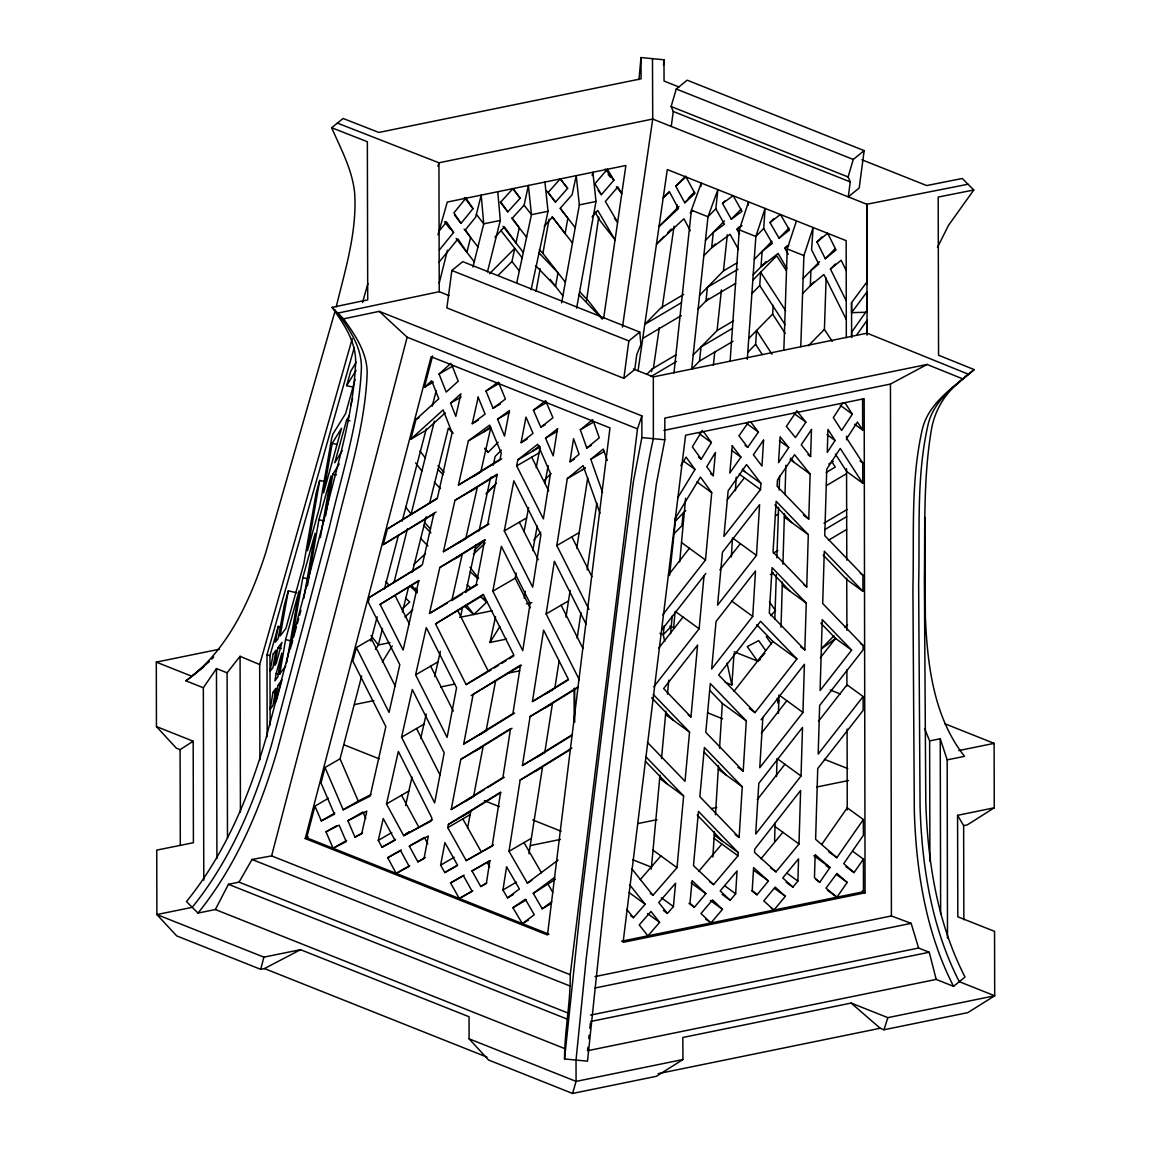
<?xml version="1.0" encoding="UTF-8"?>
<svg xmlns="http://www.w3.org/2000/svg" width="1151" height="1151" viewBox="0 0 1151 1151"><rect width="100%" height="100%" fill="white"/><g stroke="black" fill="none" stroke-linecap="round" stroke-linejoin="round"><path stroke-width="1.5" d="M774.58 841.352L775.127 822.965M776.522 776.551L777.069 758.523L801.038 776.004L755.689 834.058L758.811 783.342L802.506 727.418L801.038 776.004M778.421 713.404L778.982 694.974M781.011 627.223L782.378 581.989M782.91 564.235L784.435 513.691M784.996 494.657L785.888 465.22M797.888 881.09L798.549 858.833L782.752 877.94L792.91 887.119L797.888 881.09L787.14 873.264M798.995 844.028L800.607 790.464L754.754 849.15L754.552 852.431L776.004 871.839L798.995 844.028L775.026 826.533M762.854 717.49L759.761 767.731L802.952 712.455L804.405 664.314L761.084 719.749M804.837 649.912L806.247 603.052L772.076 567.616L769.285 613.037L804.837 649.912L800.607 646.833M806.736 586.952L808.304 534.639L776.162 501.289L773.04 552.005L806.736 586.952L804.045 584.996M808.765 519.072L810.131 474.039L794.55 454.703L777.472 479.996L777.083 486.197L808.765 519.072L803.398 515.144M807.973 454.559L810.649 456.515L811.455 429.668M774.824 619.281L776.321 574.45M776.882 557.861L778.58 507.318M779.155 490.009L779.615 476.082M783.845 350.192L787.226 248.947L796.434 220.934M800.779 346.681L803.902 255.58L813.124 227.581L811.584 249.738L818.735 264.097L810.894 270.514L810.376 285.649L823.9 274.499L846.287 319.46M832.231 341.401L824.418 329.359L826.13 278.096M712.872 857.006L714.426 831.713M715.476 814.721L718.483 765.789M719.562 748.265L722.324 703.405L709.908 690.528M731.331 556.998L732.496 537.891L756.48 555.386L717.562 605.181L722.468 552.192L759.602 504.67L756.48 555.386M735.403 490.686L736.237 477.118M735.662 893.795L737.057 870.976L720.195 890.874L730.166 900.283L735.662 893.795L724.914 885.953M737.992 855.812L738.194 852.546L698.484 811.354L693.463 865.61L713.577 884.601L737.992 855.812L714.023 838.316M739.129 837.453L742.251 786.737L704.398 747.474L699.837 796.693L739.129 837.453L735.101 834.518M743.201 771.127L746.294 720.886L710.311 683.55L705.793 732.324L743.201 771.127L737.834 767.213M752.725 616.418L755.516 570.982L716.051 621.497L711.663 668.976L752.725 616.418L731.576 600.98M760.523 489.578L760.912 483.391L746.539 464.529L728.151 490.801L723.936 536.409L760.523 489.578L739.172 473.996M670.587 633.654L672.227 616.015M730.108 361.443L739.287 229.869L748.51 201.871L748.279 205.195M747.301 359.299L755.862 236.459L765.098 208.46L763.703 228.459L772.335 243.408L762.106 251.378L761.027 266.73L778.148 253.45L786.809 268.428M725.216 682.313L731.849 684.96L734.036 653.509M762.307 354.609L755.617 344.307L756.581 330.481L772.004 354.249M785.083 324.668L759.718 285.577L760.653 272.212L785.644 310.741M785.169 333.402L772.638 314.079L773.227 305.447M778.608 699.981L778.364 703.462L777.256 698.427M861.854 159.759L926.684 185.556L962.265 178.491L973.789 189.987L938.194 197.051L938.554 355.199L974.192 369.615L962.74 378.88L927.087 364.464L664.832 418.101L664.846 439.797L656.329 484.067L643.265 584.492L603.887 905.218L587.514 1061.179L564.537 1058.949L580.924 902.988L620.288 582.262L633.352 481.837L641.87 437.567L641.855 415.871L379.226 311.36L343.588 318.856L332.064 307.36L367.716 299.864L367.356 141.717L331.661 127.732L343.113 118.467L378.823 132.451L641.078 78.815L641.006 57.55L663.983 59.78L664.055 81.045L679.018 87.001M638.963 79.592L641.006 57.55M663.48 65.075L663.983 59.78M651.279 869.048L659.969 775.213M661.508 758.538L665.897 711.232M667.465 694.197L668.76 680.183M673.637 627.626L675.148 611.31L699.117 628.791L653.811 686.773M679.723 561.846L685.608 498.225M673.407 906.556L675.565 883.191L658.732 902.528L667.422 913.419L673.407 906.556L661.321 897.751M650.272 893.334L652.962 895.291L677.004 867.653L683.636 795.96L645.668 756.567M653.308 694.47L689.55 732.079L685.003 781.299L647.409 742.309M690.96 716.929L697.607 645.107L663.638 688.586L690.96 716.929L688.269 714.972M699.117 628.791L704.024 575.802M662.674 614.807L705.491 560.019L711.721 492.671L700.455 477.032L675.033 518.741M713.289 475.708L715.447 452.415L706.743 466.702L713.289 475.708L710.613 473.752M732.309 445.854L729.792 473.047L740.913 457.148L732.122 445.624M564.537 1058.949C564.551 1030.792 570.551 1002.909 570.234 974.724L637.481 428.863L641.855 415.871M587.859 1047.295L587.499 1050.734L936.195 979.415L953.56 986.335L965.027 977.055C937.403 923.275 927.62 861.926 925.792 802.031L924.368 579.14C925.131 529.719 923.116 479.809 931.202 430.848C934.252 411.367 944.525 393.498 960.207 381.485M588.765 1038.691L589.125 1035.253M589.844 1028.375L590.391 1023.225M673.968 372.953L691.391 210.144L701.261 183.067L700.901 186.534M664.199 625.799L663.249 634.661L664.717 641.38M669.58 575.572L675.982 515.706M683.248 513.044L681.881 525.748L674.054 533.747M738.525 249.494L730.065 234.315L711.649 247.738L713.303 232.344L724.439 224.215L715.821 208.763L717.864 189.67L707.994 216.762L691.693 369.097L699.52 361.097L701.031 346.94L732.511 328.323M713.361 365.284L714.829 351.559M693.204 354.94L717.087 330.553L721.432 289.894M699.592 295.303L723.461 270.902L727.331 234.79M451.854 270.485L446.861 307.907L623.856 378.334L634.762 369.514L636.762 354.537L640.906 344.509L639.769 332.092L462.774 261.651L451.854 270.485L628.849 340.912L639.769 332.092M623.856 378.334L628.849 340.912M671.263 126.437L673.263 111.474L671.119 106.525L676.256 89.015L687.176 80.182L864.171 150.623L859.178 188.045L848.258 196.879L850.258 181.901L848.114 176.966L853.251 159.457L864.171 150.623M586.535 300.771L598.707 217.136M603.7 317.921L625.885 165.485L447.279 202.058L437.97 234.847M577.183 638.33L580.938 612.519M587.139 569.918L596.851 503.174M622.461 327.129L652.718 119.057L652.488 58.658M638.057 370.651L667.321 169.557L846.158 240.66L846.316 337.603M651.567 371.73L651.955 369.083L676.025 354.839M653.351 368.622L659.307 327.69M662.156 308.108L674.069 226.243M676.4 210.23L677.176 204.892M557.444 428.863L553.214 455.897L545.531 438.157L557.703 428.661M502.958 889.996L506.584 866.775L519.418 888.975L507.505 897.881L502.958 889.996L516.482 882.126M531.834 880.443L527.331 883.062L509.001 851.323L520.151 780.061L571.874 748.092M530.079 716.569L552.437 703.578L544.783 752.509L522.425 765.501L530.079 716.569L578.032 686.946M532.438 701.52L543.603 630.144L568.378 679.306L532.438 701.52L553.329 689.377M579.298 679.737L546.135 613.929L554.379 561.256L586.147 624.302M588.967 609.368L556.825 545.574L567.299 478.615L583.111 465.608L600.016 513.303M569.946 461.752L573.558 438.646L579.097 454.271L569.946 461.752L574.45 459.12M528.942 853.783L542.509 767.07L520.151 780.061M554.796 688.528L559.156 660.674M565.961 617.152L570.148 590.405M576.737 548.264L587.729 477.953M272.988 692.312L270.097 709.462L272.974 705.477L275.88 688.312L272.988 692.312L276.398 693.075M276.197 673.393L274.931 680.888L277.808 676.903L281.837 653.106L276.197 673.393L279.592 674.155L285.822 665.796M279.722 674.241L285.577 639.611L299.145 590.808L286.642 662.789M290.44 648.833L302.814 577.629L315.129 533.359L303.806 598.434M324.812 481.564L319.705 480.427L307.49 550.739L319.791 506.469L331.589 438.574L332.84 434.186L345.617 413.569L355.084 379.528M307.432 585.801L318.913 519.734L331.1 475.867L320.381 537.56M332.193 443.336L323.589 492.844L341.545 428.244L332.193 443.336L337.301 444.473M325.661 515.691L332.869 474.212L339.243 463.939M536.006 291.52L540.136 268.687M565.357 282.24L542.898 253.349L549.085 219.194M561.63 302.842L579.356 204.878L576.219 175.686L572.105 194.778L560.206 208.245L567.875 218.201L565.098 233.48L552.422 217.05L544.236 226.315M524.18 598.218L525.417 591.341M532.784 550.61L537.244 525.906M544.955 483.291L548.149 465.637M576.637 308.151L596.002 201.468L592.894 172.276L592.175 175.643M281.65 627.166L278.254 626.403L275.362 642.2L278.197 638.488L284.311 605.066L288.34 590.88L296.843 592.794M277.938 647.711L274.729 665.292L276.168 663.393L282.009 642.387L277.938 647.711L281.348 648.473M288.34 590.88L280.081 636.028L285.894 628.417L303.821 563.918L316.165 492.887L319.705 480.427M440.617 865.164L444.919 842.618L457.638 865.365L444.775 872.559L440.617 865.164L454.141 857.294M447.768 827.641L448.386 824.404L500.627 792.118L492.182 846.043L466.198 860.574L447.768 827.641L470.126 814.649M451.221 809.484L460.774 759.401L510.555 728.641L502.901 777.558L451.221 809.484L473.579 796.492L483.132 746.409L460.774 759.401M495.52 681.363L486.067 730.986L463.709 743.978L473.162 694.355L521.475 665.321M492.815 591.182L501.361 546.322L530.136 603.426L522.755 650.617L492.815 591.182L515.173 578.19L516.166 573.011M504.296 530.899L513.835 480.816L540.912 534.539L532.683 587.211L504.296 530.899L526.654 517.907M516.684 465.896L517.849 459.781L537.747 444.243L550.466 473.536L543.373 518.871L516.684 465.896L539.042 452.904M521.115 442.646L525.978 417.108L533.014 433.337L521.115 442.646L527.129 439.15M467.594 827.972L470.745 811.412L448.386 824.404M524.05 531.618L528.626 507.548M536.193 467.824L540.207 446.789L517.849 459.781M498.282 275.233L511.965 261.522L514.799 248.343L489.563 273.665M494.944 237.264L504.411 226.862L515.965 242.919L519.245 227.783L512.324 218.158L524.108 205.209L528.367 185.469L531.474 214.676L516.741 282.916M460.443 617.238L462.558 607.397M465.781 592.463L476.111 544.581M479.061 530.956L490.599 477.464M493.247 465.191L495.146 456.415L501.361 450.17M531.1 289.735L548.034 211.28L544.927 182.088M506.569 639.078L489.981 642.474L495.563 616.634M433.956 513.317L422.374 564.666L369.5 597.34L368.262 602.117L399.814 664.731L389.052 712.426L356.378 647.567L371.413 638.834L395.311 686.284M378.305 840.374L383.225 818.519L395.023 840.316L382.017 847.251L378.305 840.374L391.829 832.518M386.506 803.988L398.361 751.416L431.798 817.814L431.193 821.023L403.684 835.698L386.506 803.988L408.864 790.996M401.555 737.23L412.303 689.535L444.185 752.812L434.646 802.894L401.555 737.23L423.913 724.238M415.612 674.86L426.273 627.612L456.573 687.766L447.12 737.388L415.612 674.86L437.97 661.868M429.452 613.483L439.826 567.486L484.787 539.704L476.241 584.579L429.452 613.483L447.336 603.081M443.394 551.689L454.962 500.34L497.261 474.198L487.722 524.295L443.394 551.689L465.752 538.697L477.32 487.348L454.962 500.34M458.415 485.06L468.371 440.862L489.664 425.107L501.26 453.192L500.095 459.292L458.415 485.06L479.305 472.917M478.255 420.173L472.255 423.669L478.183 397.325M405.584 805.527L412.015 776.983M420.719 738.424L426.215 714.023M434.661 676.543L440.344 651.365M480.773 472.068L490.729 427.87L468.371 440.862M439.222 283.117L447.466 250.199M382.506 628.489L378.377 644.992L375.456 649.394M393.987 582.579L407.497 528.611M434.373 421.18L411.137 514.065L405.871 507.303M472.946 266.96L483.737 223.826L481.19 195.123L475.68 217.151L465.392 229.797L470.601 237.466L466.889 252.299L457.94 238.962L438.891 262.37M402.39 611.929L408.547 587.327M412.36 572.076L426.187 516.77M429.64 503.001L448.343 428.201L453.177 433.251M487.463 271.852L500.325 220.431L497.764 191.728M332.064 307.36C344.063 324.222 356.824 342.61 355.558 364.363C352.954 417.77 335.862 469.176 323.748 520.914L266.025 738.064C249.12 796.377 224.977 854.056 186.476 901.578L197.986 913.074L215.338 909.535L228.459 884.299L239.063 882.141L252.026 859.466L271.607 855.884L407.152 337.2L379.226 311.36M219.337 649.236L156.306 662.127L156.45 726.569L193.181 741.215L193.411 842.705L156.737 850.114L156.881 914.556L176.736 935.921L260.701 969.343L263.896 957.143L300.526 949.69L469.061 1016.765L469.076 1038.806L488.6 1060.028L572.565 1093.45L656.415 1076.3L682.946 1059.539L682.831 1037.483L851.136 1003.068L887.838 1017.642L994.694 995.788L994.55 931.346L957.805 916.815L957.574 815.325L994.263 807.801L994.119 743.359L944.726 723.691M305.216 838.561L431.136 356.724L609.972 427.899L547.488 934.986L305.216 838.561L308.209 836.835M328.467 798.247L314.942 806.117L306.67 837.77L548.955 934.195M325.028 767.53L343.199 809.786L358.234 801.053L340.049 758.797L325.028 767.53L321 782.939L334.452 814.217L321.302 820.893L314.942 806.117M356.378 647.567L352.839 661.091L385.858 726.612L370.19 796.089L343.199 809.786M434.071 513.806L383.283 544.639L387.383 528.942L437.394 498.038L452.113 432.79L443.135 409.9L410.849 439.15L415.986 419.468L438.776 398.807L431.697 380.736L424.374 387.369L432.589 355.932M339.89 759.459L361.702 675.954M370.795 641.15L377.168 616.792M384.434 588.967L398.534 535.028M402.174 521.115L426.258 428.906M432.172 406.289L436.258 390.635M335.301 310.31L265.608 553.127C250.084 600.808 227.697 650.56 185.973 680.86L203.339 687.766L203.785 880.213M336.193 306.972C345.185 269.967 356.968 232.416 354.724 193.886C352.652 170.233 340.941 149.126 331.661 127.732M291.347 645.481L292.714 640.46M293.634 637.107L296.368 627.065M297.275 623.713L298.641 618.691M299.562 615.353L300.929 610.332M349.3 415.741L346.624 420.057L334.754 462.745L342.293 450.588M350.695 405.382L352.594 398.563M259.91 759.861L259.68 664.559L352.235 338.725M362.522 302.526L367.903 283.563M267.176 736.669L266.989 654.833L354.263 347.559M278.254 626.403L269.967 655.552L270.125 725.001M353.429 387.182L346.624 385.657L350.724 371.212L356.306 362.22M437.955 166.233L438.934 162.78L652.718 119.057L866.804 204.259L968.034 184.232M572.565 1093.45L576.075 1081.393L576.032 1060.071L586.233 958.524L624.274 643.97C634.388 575.658 638.1 506.152 653.365 438.689L653.322 376.895L633.395 368.967M851.136 1003.068L880.213 1028.26L883.982 1029.771L887.838 1017.642M937.49 247.336L948.553 225.279L973.789 189.987M680.817 465.781L686.111 457.091L695.003 469.45L677.608 497.995M702.383 430.388L692.341 446.876L701.261 459.163L711.39 442.56L703.563 431.697M346.624 385.657L356.047 370.464M382.348 661.954L392.261 645.956M489.981 642.474L499.894 626.489M842.906 402.922L833.324 417.626L841.64 430.445L852.33 414.159L844.992 402.821M835.079 440.459L827.252 452.386L827.943 429.438L835.079 440.459L827.022 434.574M796.693 411.094L786.392 426.359L795.442 437.596L805.873 422.144L796.938 411.051M788.752 447.509L778.536 462.659L780.119 436.805L788.752 447.509L779.356 440.66M811.671 429.352L801.24 444.804L810.649 456.515M203.339 687.766L216.474 668.587L227.107 672.817L227.481 838.043M821.742 844.474L847.237 807.801L863.351 819.541L863.379 835.338L843.712 863.638L854.042 872.587L863.423 859.106L852.675 851.265M819.742 882.285L830 867.509L815.153 854.646L814.462 877.709L819.742 882.285L815.714 879.335M828.778 851.812L836.835 857.682L863.351 819.541M836.95 897.176L847.208 882.414L836.878 873.465L826.015 888.169L836.95 897.176L827.54 890.327M748.567 422.115L738.985 435.812L747.747 447.351L758.423 432.071L750.84 422.115M867.034 310.353L851.625 332.193L851.639 337.185M856.776 334.898L867.048 320.338L867.077 334.624L867.077 329.503M851.611 337.516L851.553 302.641L866.962 281.909M851.582 312.64L866.991 291.908L867.02 312.238L851.582 312.64L851.553 302.641M668.515 574.968L689.377 548.279M727.187 499.865L744.409 477.823M661.71 629.957L705.865 573.443M658.689 648.157L683.003 617.051M719.821 569.918L740.366 543.632M733.964 691.334L772.911 641.481L756.739 624.705M754.984 712.613L796.895 658.962L760.595 621.31L718.684 674.961L754.984 712.613L749.33 708.498M761.286 733.417L786.838 700.7M820.289 657.883L835.525 638.388L820.821 623.137M851.639 650.142L820.087 690.514L822.231 619.626L851.639 650.142L835.525 638.388M757.272 799.643L784.924 764.25M818.519 721.26L847.021 684.787L863.135 696.542L863.149 710.412L817.742 768.523L815.613 839.309L836.835 857.682M863.135 696.542L818.188 754.063L819.641 705.477L863.049 649.927L863.034 645.366L822.706 603.527L824.289 551.214L862.948 591.326L862.919 575.227L824.749 535.647L826.749 469.133L840.244 448.444L862.746 483.219L862.718 462.947L846.791 438.387L857.437 422.057L862.66 430.114L862.603 399.339M227.107 672.817L240.07 656.3L259.68 664.559M438.991 231.222L446.53 221.97L453.58 232.488L439.38 249.954M465.81 198.26L453.897 212.892L461.019 223.366L473.003 208.633L466.011 198.217M197.986 913.074C236.487 865.552 260.63 807.873 277.535 749.56L335.258 532.409C347.386 480.672 364.464 429.28 367.068 375.859C368.334 354.105 355.573 335.718 343.588 318.856M760.984 858.761L782.881 832.274M757.041 894.787L768.436 881.004L753.617 867.609L752.222 890.414L757.041 894.787L751.675 890.86M773.932 910.067L785.327 896.298L775.184 887.119L763.789 900.888L773.932 910.067L771.256 908.11M698.614 871.48L721.878 844.057M694.341 907.276L705.88 893.665L692.068 880.616L689.981 903.161L694.341 907.276L688.974 903.362M710.93 922.944L722.468 909.348L712.512 899.924L700.973 913.549L710.93 922.944L705.563 919.03M607.296 169.326L594.952 183.7L601.383 194.677L613.9 180.189L607.498 169.283M592.074 216.964L597.729 210.388L615.051 239.912L599.959 220.503L594.765 211.64M640.273 879.594L660.89 855.912M630.762 915.736L633.453 917.692L645.164 904.24L629.741 884.903M659.638 922.368L647.912 935.835L639.237 924.944L650.948 911.477L659.638 922.368L647.553 913.563M560.12 178.981L548.121 192.548L555.487 202.116L567.63 188.361L560.35 178.937M533.762 539.977L540.812 532.194M500.253 202.159L507.807 211.856L520.166 198.26L513.188 188.577M512.943 188.62L500.743 202.044L507.807 211.856M211.712 659.163L213.669 657.048M669.364 191.57L663.192 197.871L669.565 191.987L678.457 208.576L659.034 226.488L678.961 206.504M686.068 177.009L694.873 193.44L684.73 202.792L675.795 186.232L685.679 176.132M688.327 198.49L694.499 192.174M684.73 202.792L694.614 192.692M663.868 236.588L656.458 244.156L683.924 218.776L690.355 230.79M667.58 232.804L671.278 229.02M715.821 208.763L707.994 216.762L691.391 210.144M733.302 195.814L741.978 211.381L731.288 219.194L722.511 203.425L724.986 200.893M705.477 240.343L724.411 220.992M731.288 219.194L741.172 209.108M703.822 255.738L715.361 243.954M739.503 233.955L736.913 229.308L739.388 226.79M763.703 228.459L755.862 236.459L739.287 229.869M780.536 214.604L789.485 230.071L779.04 238.199L769.99 222.531L773.688 218.748M698.125 308.986L708.426 298.454M754.265 259.378L771.976 241.278M779.04 238.199L788.91 228.114M647.02 374.133L651.955 369.083M753.2 274.729L765.962 261.694M752.812 280.211L776.695 255.81L786.306 270.629M788.277 254.184L784.838 248.242L787.313 245.724M751.891 293.577L759.718 285.577M827.756 233.394L836.014 249.983L825.296 258.73L816.98 242.027L821.929 236.991M803.053 278.513L819.526 261.68M825.296 258.73L835.18 248.645M748.754 338.48L772.638 314.079M802.549 293.649L814.088 281.866M747.79 352.307L755.617 344.307M846.258 300.843L830.447 269.089L835.396 264.039M808.362 345.76L824.418 329.359M675.421 521.043L685.708 510.526M671.076 626.662L663.249 634.661L659.926 633.338M770.623 615.656L775.558 610.606L769.415 601.901M765.775 650.689L758.667 640.603L747.272 646.617L757.43 661.019L764.84 653.451M821.656 648.401L834 635.798M484.873 448.976L488.11 452.343L498.196 442.229M489.607 479.492L492.11 476.974M486.556 493.218L496.513 483.233M485.981 493.937L494.801 485.089M474.154 550.696L484.096 540.711M544.725 479.895L551.012 473.593M209.468 661.451L191.699 676.212L156.306 662.127M473.449 554.25L485.132 543.071M467.709 604.304L465.133 606.764L473.824 614.49L486.686 602.189L483.449 598.031M404.936 617.008L412.72 609.699M413.698 564.666L425.467 553.631M401.872 609.282L409.67 601.987L405.742 598.304M675.795 186.232L685.867 176.937M690.226 212.964L692.715 210.662M451.839 364.968L458.199 381.211L446.214 392.074L439.078 374.046L450.991 363.256M450.588 403.138L460.904 393.786L455.81 416.345L450.588 403.138L461.105 397.023M445.236 412.864L425.87 430.416L410.849 439.15M962.74 378.88C945.935 392.692 927.318 407.296 922.239 429.683C910.412 481.622 914.254 535.56 912.901 588.406L914.326 811.297C916.153 871.192 925.936 932.54 953.56 986.335M961.157 380.463L968.466 374.248L867.106 333.171L653.322 376.895M974.192 369.615C955.848 385.081 933.662 400.059 927.979 425.05C916.138 476.989 919.994 530.928 918.642 583.773L920.066 806.664C921.893 866.559 931.677 927.907 959.301 981.688L994.694 995.788L967.833 1012.621L883.982 1029.771M816.98 242.027L827.54 233.322M830.447 269.089L841.136 260.27L846.201 270.471M591.297 445.394L586.78 448.012L580.32 429.798L592.664 419.64M602.577 492.484L590.794 459.292L603.268 449.019L607.311 460.458M582.334 469.881L584.967 467.709M586.78 448.012L599.283 437.812L593.456 421.367M185.973 680.86L203.756 666.99M545.315 424.618L540.812 427.237L533.431 410.216L545.43 400.85M540.812 427.237L552.955 417.741L545.675 400.936M532.87 451.048L539.502 445.869M769.99 222.531L780.306 214.518M784.838 248.242L788.68 245.264M527.331 883.062L558.077 860.085M551.214 903.564L542.207 908.801L533.273 893.349L554.653 877.364M533.273 893.349L555.429 879.292M522.381 923.62L534.28 914.728L525.36 899.262L512.886 907.736L522.381 923.62L528.395 920.124M542.207 908.801L551.717 901.693M472.255 423.669L485.132 414.115L478.039 396.966M496.844 383.053L485.981 391.081L493.06 408.245L505.433 399.066L498.441 382.132M497.592 419.237L509.389 410.504L504.526 436.056L497.592 419.237L509.62 412.245M483.406 432.129L490.499 426.877M844.805 627.122L847.582 625.065M821.8 648.646L835.712 638.388M722.511 203.425L733.072 195.713M736.913 229.308L742.021 225.596M156.45 726.569L176.304 748.136L180.088 749.632L193.181 741.215M994.263 807.801L967.401 824.821L963.632 825.598L957.574 815.325M437.265 498.671L387.383 528.942M473.435 476.327L501.721 458.846M383.283 544.639L436.056 512.022M469.996 491.606L497.189 474.802M420.791 566.206L369.5 597.34M458.415 542.955L488.988 524.065M380.103 604.39L418.806 580.478L403.123 650.056L380.103 604.39L418.95 580.938M454.846 558.753L485.075 540.078M462.371 593.959L451.811 600.491L462.184 554.494L439.826 567.486M465.392 592.103L477.464 584.636M435.538 623.885L483.276 594.376L513.85 655.048L466.097 684.557L435.538 623.885L483.492 595.081M491.348 669.781L488.456 671.565L457.897 610.893M494.239 667.997L498.57 665.321M501.591 663.451L506.109 660.66M509.116 658.804L513.634 656.012M471.147 695.607L520.497 665.105L512.914 713.577L463.709 743.978M478.73 735.244L514.655 713.044M547.459 692.787L568.421 679.824M475.795 750.668L512.008 728.295M545.099 707.836L578.075 687.478M522.425 765.501L572.133 734.784M466.256 800.751L484.499 789.485M487.535 787.615L504.253 777.285M537.459 756.768L572.09 735.36M463.421 815.671L500.728 792.607M535.172 771.328L570.177 749.704M683.68 294.44L660.847 307.95L644.79 324.352L681.32 302.742M723.461 270.902L737.215 262.773M737.949 269.233L707.419 287.304L705.951 300.986L735.69 283.376M642.762 338.38L681.306 315.561M717.087 330.553L733.561 320.798M650.948 376.578L676.529 361.443M699.52 361.097L733.072 341.243M828.763 464.04L833.266 461.364M826.245 472.428L835.281 467.076L831.482 461.22M775.501 515.706L778.522 513.921M826.432 485.564L846.56 473.665M773.386 553.113L777.918 550.423M824.001 523.158L847.208 509.433M824.965 529.489L846.632 516.67M770.379 574.608L773.429 572.795M828.519 540.193L846.647 529.474M439.078 374.046L452.602 366.191M424.374 387.369L433.395 382.132M415.986 419.468L418.993 417.727M485.981 391.081L499.505 383.225M493.06 408.245L500.57 403.872M533.431 410.216L546.955 402.361M545.531 438.157L557.559 431.179M580.32 429.798L593.844 421.942M590.794 459.292L604.318 451.422M567.299 478.615L585.269 468.169M556.825 545.574L579.183 532.582M546.135 613.929L568.493 600.937M466.097 684.557L486.974 672.429M321.302 820.893L334.826 813.038M326.021 831.842L339.157 825.166L346.235 841.611L333.085 848.287L326.021 831.842L336.538 825.727M347.904 820.721L366.795 811.138L361.687 833.77L354.983 837.18L347.904 820.721L362.939 811.987L365.759 818.577M333.085 848.287L346.609 840.431M354.983 837.18L362.493 832.806M382.017 847.251L395.541 839.381M405.54 834.202L410.058 831.583L405.713 833.885M403.684 835.698L432.459 819.627M387.686 857.696L400.692 850.762L409.195 866.473L396.189 873.393L387.686 857.696L401.21 849.841M409.339 846.143L428.33 836.014L424.043 858.545L417.842 861.854L409.339 846.143L424.374 837.41L427.769 843.697M396.189 873.393L409.713 865.538M417.842 861.854L425.366 857.481M444.775 872.559L456.789 865.581M466.198 860.574L493.462 845.007M450.573 882.932L463.436 875.738L472.155 891.32L459.278 898.514L450.573 882.932L464.098 875.077M471.996 870.947L489.851 860.962L486.355 883.378L480.715 886.529L471.996 870.947L485.535 863.092M509.001 851.323L531.359 838.331M459.278 898.514L472.816 890.644M480.715 886.529L486.729 883.033M507.505 897.881L513.519 894.385M512.886 907.736L526.41 899.881M490.009 860.545L487.031 862.214L489.65 866.89M663.94 430.388L890.457 384.06L927.087 364.464M757.43 661.019L760.279 659.523M260.701 969.343L264.471 968.567L300.526 949.69M358.234 801.053L370.924 794.607M449.192 295.663L439.236 291.692L337.819 313.115C349.818 329.963 362.579 348.35 361.313 370.118C358.709 423.525 341.617 474.917 329.503 526.654L271.78 743.819C254.875 802.132 230.732 859.797 192.231 907.333L156.881 914.556L263.896 957.143M500.325 220.431L483.737 223.826L476.37 214.359M548.034 211.28L531.474 214.676L524.108 205.209M579.356 204.878L596.002 201.468M459.781 617.368L492.067 610.764M526.41 603.743L531.863 602.62M389.988 642.618L378.377 644.992L371.025 635.51M354.537 704.57L373.859 700.614M440.588 686.974L454.645 684.097M507.332 673.321L519.633 670.803M929.907 861.336L929.634 740.927L940.238 738.755L947.187 759.876L947.489 938.18M958.769 750.581L994.119 743.359M947.187 759.876L964.524 756.336C933.763 717.404 927.389 665.12 925.375 617.094L924.699 517.231M530.582 845.525L560.436 839.424M637.712 823.612L657.034 819.67M711.491 808.534L716.756 807.455M816.865 786.982L848.488 780.522M621.54 941.23L863.48 891.752L863.423 859.106M865.063 892.845L623.108 942.324L685.593 435.222L864.171 398.706L865.063 892.845L862.329 890.874M594.966 976.595L891.406 915.966L911.146 923.361L918.613 948.021L929.245 952.251L936.195 979.415M595.053 988.004L911.146 923.361M590.564 1015.096L918.613 948.021M590.578 1021.498L929.245 952.251M682.946 1059.539L576.075 1081.393L469.076 1038.806M658.156 1073.667L880.213 1028.26M641.87 437.567L664.846 439.797M346.624 420.057L350.019 420.82M332.869 474.212L336.38 474.989M318.913 519.734L324.021 520.871M302.814 577.629L307.921 578.78M285.577 639.611L290.685 640.762M266.989 654.833L270.356 655.595M337.387 123.099L438.934 162.78L439.236 291.692M215.338 909.535L564.522 1048.503M676.256 89.015L853.251 159.457M671.119 106.525L848.114 176.966M673.263 111.474L850.258 181.901M787.226 248.947L803.902 255.58M407.152 337.2L637.481 428.863M669.824 626.158L674.4 627.986M734.165 651.768L758.38 661.408M830.231 689.996L840.331 694.024M707.592 712.8L722.612 718.785M824.418 759.3L847.783 768.595M344.178 744.898L379.226 758.84M484.37 800.679L499.39 806.664M532.769 819.944L561.141 831.238M632.892 859.797L651.25 867.091M271.607 855.884L570.234 974.724M252.026 859.466L570.32 986.134M239.063 882.141L567.587 1012.88M228.459 884.299L567.601 1019.268M264.471 968.567L486.931 1057.093M840.244 405.339L852.33 414.159M854.603 424.244L862.66 430.114M860.027 460.99L862.718 462.947M793.787 413.324L805.873 422.144M862.746 483.219L846.632 471.464L835.381 454.07M746.337 423.251L758.423 432.071M790.075 459.422L810.131 474.039M745.071 445.394L747.747 447.351M731.504 450.286L740.913 457.148M699.304 433.74L711.39 442.56M742.179 469.737L760.912 483.391M784.32 517.159L808.304 534.639M860.229 573.27L862.919 575.227M698.585 457.206L701.261 459.163M862.948 591.326L846.834 579.572L823.138 554.983M682.917 460.63L695.003 469.45M696.945 481.895L711.721 492.671M782.263 585.571L806.247 603.052M860.358 643.409L863.034 645.366M681.507 542.538L705.491 560.019M772.911 641.481L796.895 658.962M780.292 695.923L802.952 712.455M722.324 703.405L746.294 720.886M665.58 714.598L689.55 732.079M718.267 769.256L742.251 786.737M845.985 866.717L854.042 872.587M813.886 855.754L830 867.509M826.13 865.624L828.821 867.581M836.475 874.573L847.208 882.414M659.667 778.464L683.636 795.96M770.638 867.926L776.004 871.839M786.191 882.227L792.91 887.119M714.224 835.065L738.194 852.546M753.66 870.228L768.436 881.004M774.58 888.457L785.327 896.298M709.548 881.666L713.577 884.601M722.109 894.399L730.166 900.283M653.02 850.172L677.004 867.653M691.118 882.889L705.88 893.665M710.383 900.528L722.468 909.348M663.393 910.484L667.422 913.419M629.05 892.485L645.164 904.24M470.241 571.774L478.125 578.78M467.119 584.794L470.932 588.175M480.471 596.664L486.686 602.189M409.756 585.873L417.094 592.736M774.882 504.929L792.19 522.885M771.904 572.392L790.133 591.297M651.682 697.765L673.436 720.325M704.153 752.193L726.137 774.997M645.481 761.329L667.522 784.205M697.261 815.052L722.08 840.791M539.272 249.551L542.898 253.349M579.687 291.764L588.276 300.756L602.304 318.784M538.625 252.529L557.99 272.773L555.545 286.354L535.891 265.823M578.795 294.498L602.146 318.885M437.955 465.68L444.171 472.183M438.128 469.522L443.106 474.716M434.344 482.269L440.459 488.657M424.388 522.468L430.503 528.856M423.582 525.288L430.92 532.942M420.46 538.179L427.87 545.919M790.679 458.141L794.017 462.285M631.755 868.703L652.962 895.291M626.763 909.304L633.453 917.692M605.268 169.082L613.9 180.189M608.16 174.448L610.318 177.225M616.389 186.692L621.785 193.627L617.857 186.937L605.383 201.468L617.612 222.316L614.375 218.158M598.16 190.505L601.383 194.677M560.077 178.65L567.63 188.361M546.854 191.008L555.487 202.116M560.321 208.489L575.227 227.668M552.163 216.834L572.464 242.962M512.612 188.548L520.166 198.26M511.691 218.071L526.597 237.25M550.149 279.42L562.897 295.821M503.03 226.287L523.331 252.4M500.786 230.315L522.166 257.81M464.385 197.54L473.003 208.633M511.965 261.522L519.317 270.989M454.544 215.05L461.019 223.366M464.126 229.15L477.953 246.933M444.962 221.395L453.58 232.488M444.991 222.316L450.386 229.25M456.098 238.43L474.241 261.766M484.902 448.228L488.11 452.343M419.957 451.034L425.208 457.796M415.583 462.918L421.899 471.047M469.982 567.242L478.6 578.349M466.284 604.779L473.824 614.49M415.338 588.075L417.496 590.851M411.857 585.557L417.238 592.492M385.945 581.428L389.096 585.485M742.74 468.946L744.798 471.637M766.264 636.604L771.343 643.812M524.022 842.604L541.488 872.818M548.293 884.615L552.768 892.342M462.803 818.908L481.233 851.841M401.526 795.255L418.705 826.965M531.704 457.163L548.696 490.873M571.86 536.841L591.945 576.723M519.331 522.166L538.251 559.717M561.156 605.196L582.996 648.531M515.173 578.19L530.151 607.901M395.138 595.657L409.411 624M430.647 666.127L453.307 711.102M416.576 728.497L439.984 774.94M924.656 728.597L929.634 740.927M727.072 663.12L731.849 684.96M963.632 825.598L963.847 919.707M940.238 738.755L940.64 913.952M867.077 335.013L866.804 204.259L866.948 284.383M574.148 688.255L574.22 722.209M240.07 656.3L240.43 812.146M216.474 668.587L216.92 858.646M180.088 749.632L180.304 845.525M890.457 384.06L891.406 915.966M867.005 301.058L867.02 307.605M846.575 436.186L846.575 439.783M846.546 468.658L846.791 560.163M846.733 578.162L846.92 630.244M846.891 669.724L846.92 686.068M847.093 729.072L847.237 809.93M574.694 688.442L574.709 722.339M763.573 440.171L761.976 466.054L753.373 454.746L763.573 440.171M277.794 685.665L274.888 702.815L276.269 700.901L282.009 679.824L277.794 685.665M273.219 653.883L270.01 671.465L272.845 667.753L276.053 650.186L273.219 653.883"/></g></svg>
